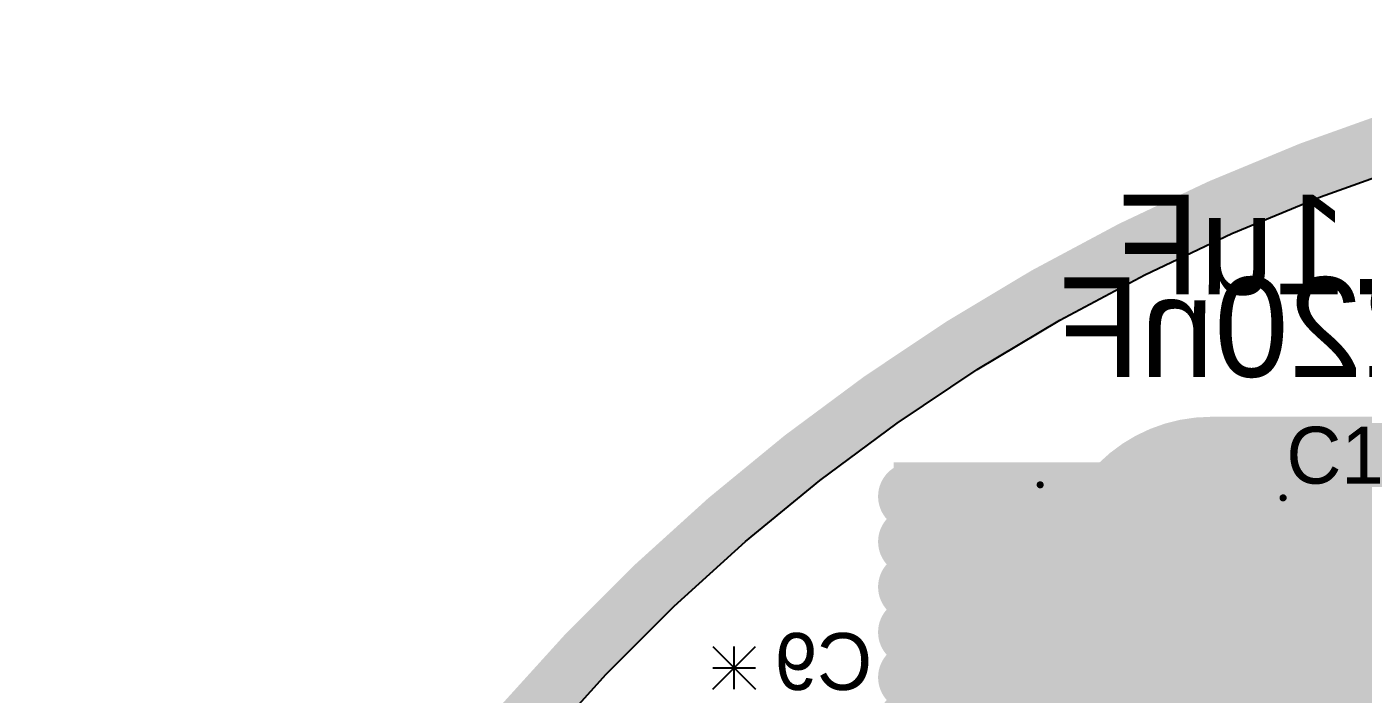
# Model space of a CAD drawing. Header units: millimetres. Extents: x 2.49 to 5.32, y 1.64 to 4.48.
# Drawn here: x 2.501 to 3.44, y 3.998 to 4.467 of the extents above; entities that cross this region are included whole.
import ezdxf

# ---------------------------------------------------------------- set-up
doc = ezdxf.new("R2010")
doc.units = ezdxf.units.MM
doc.header["$MEASUREMENT"] = 0
for name, color, linetype in [('BottomLayer', 5, 'Continuous'), ('BottomOverlay', 54, 'Continuous'), ('BottomPaste', 16, 'Continuous'), ('BottomSolder', 6, 'Continuous'), ('InternalPlane1', 76, 'Continuous'), ('InternalPlane2', 16, 'Continuous'), ('Mechanical2', 216, 'Continuous'), ('MultiLayer', 9, 'Continuous'), ('TopLayer', 1, 'Continuous'), ('TopOverlay', 2, 'Continuous'), ('TopPaste', 8, 'Continuous'), ('TopSolder', 216, 'Continuous'), ('ViaHoleLayer', 16, 'Continuous')]:
    doc.layers.add(name, color=color, linetype=linetype)

# ---------------------------------------------------------------- blocks, each defined once
blk = doc.blocks.new('VKME1451J221MV_11')
at = {"layer": 'TopLayer'}
for points in [[(-0.08858, 0.03248), (-0.26574, 0.03248), (-0.08858, -0.03248), (-0.26574, -0.03248)], [(0.26574, 0.03248), (0.08858, 0.03248), (0.26574, -0.03248), (0.08858, -0.03248)]]:
    blk.add_solid(points, dxfattribs=at)
at = {"layer": 'TopOverlay', "const_width": 0.005}
for points in [[(-0.1983, 0.038), (-0.1983, 0.2)], [(-0.1983, 0.2), (0.10309, 0.2)], [(0.10309, 0.2), (0.206, 0.09709)], [(0.206, 0.039), (0.206, 0.09709)], [(-0.20126, -0.199), (-0.20126, -0.039)], [(0.20056, -0.10453), (0.20056, -0.042)], [(0.23109, -0.081), (0.23109, -0.044)], [(0.21202, -0.062), (0.24902, -0.062)], [(0.10609, -0.199), (0.20056, -0.10453)], [(-0.20126, -0.199), (0.10609, -0.199)]]:
    blk.add_lwpolyline(points, dxfattribs=at)
at = {"layer": 'TopOverlay', "const_width": 0.0025}
for points in [[(-0.19955, 0.2, 1), (-0.19705, 0.2, 1)], [(-0.19955, 0.2, 1), (-0.19705, 0.2, 1)], [(0.10184, 0.2, 1), (0.10434, 0.2, 1)], [(0.10184, 0.2, 1), (0.10434, 0.2, 1)], [(0.20475, 0.09709, 1), (0.20725, 0.09709, 1)], [(0.20475, 0.09709, 1), (0.20725, 0.09709, 1)], [(-0.19955, 0.038, 1), (-0.19705, 0.038, 1)], [(0.20475, 0.039, 1), (0.20725, 0.039, 1)], [(-0.20251, -0.039, 1), (-0.20001, -0.039, 1)], [(0.19931, -0.042, 1), (0.20181, -0.042, 1)], [(0.22984, -0.044, 1), (0.23234, -0.044, 1)], [(0.21077, -0.062, 1), (0.21327, -0.062, 1)], [(0.24777, -0.062, 1), (0.25027, -0.062, 1)], [(0.22984, -0.081, 1), (0.23234, -0.081, 1)], [(0.19931, -0.10453, 1), (0.20181, -0.10453, 1)], [(0.19931, -0.10453, 1), (0.20181, -0.10453, 1)], [(-0.20251, -0.199, 1), (-0.20001, -0.199, 1)], [(-0.20251, -0.199, 1), (-0.20001, -0.199, 1)], [(0.10484, -0.199, 1), (0.10734, -0.199, 1)], [(0.10484, -0.199, 1), (0.10734, -0.199, 1)]]:
    blk.add_lwpolyline(points, format="xyb", close=True, dxfattribs=at)
at = {"layer": 'TopPaste'}
for points in [[(-0.08858, 0.03248), (-0.26574, 0.03248), (-0.08858, -0.03248), (-0.26574, -0.03248)], [(0.26574, 0.03248), (0.08858, 0.03248), (0.26574, -0.03248), (0.08858, -0.03248)]]:
    blk.add_solid(points, dxfattribs=at)
at = {"layer": 'TopSolder'}
for points in [[(-0.08458, 0.03648), (-0.26974, 0.03648), (-0.08458, -0.03648), (-0.26974, -0.03648)], [(0.26974, 0.03648), (0.08458, 0.03648), (0.26974, -0.03648), (0.08458, -0.03648)]]:
    blk.add_solid(points, dxfattribs=at)
blk = doc.blocks.new('TO_263_3_B_37')
at = {"layer": 'BottomLayer'}
for points in [[(-0.34776, 0.16344), (-0.27256, 0.16344), (-0.34776, 0.21207), (-0.27256, 0.21207)], [(-0.34781, -0.16398), (-0.07262, -0.16398), (-0.34781, 0.16398), (-0.07262, 0.16398)], [(0.1677, 0.07894), (0.25274, 0.07894), (0.1677, 0.12106), (0.25274, 0.12106)], [(0.1677, -0.02106), (0.25274, -0.02106), (0.1677, 0.02106), (0.25274, 0.02106)], [(0.1677, -0.12106), (0.25274, -0.12106), (0.1677, -0.07894), (0.25274, -0.07894)], [(-0.34776, -0.21256), (-0.27256, -0.21256), (-0.34776, -0.16393), (-0.27256, -0.16393)]]:
    blk.add_solid(points, dxfattribs=at)
at = {"layer": 'BottomOverlay', "const_width": 0.005}
for points in [[(-0.267, 0.19918), (0.061, 0.19918)], [(0.061, -0.2), (0.061, 0.19918)], [(-0.264, -0.2), (0.061, -0.2)]]:
    blk.add_lwpolyline(points, dxfattribs=at)
at = {"layer": 'BottomOverlay'}
for points, const_width in [([(-0.26825, 0.19918, 1), (-0.26575, 0.19918, 1)], 0.0025), ([(0.05975, 0.19918, 1), (0.06225, 0.19918, 1)], 0.0025), ([(0.05975, 0.19918, 1), (0.06225, 0.19918, 1)], 0.0025), ([(0.21731, 0.148, 1), (0.19469, 0.148, 1)], 0.01), ([(0.19219, 0.148, 1), (0.19719, 0.148, 1)], 0.005), ([(0.21481, 0.148, 1), (0.21981, 0.148, 1)], 0.005), ([(-0.26525, -0.2, 1), (-0.26275, -0.2, 1)], 0.0025), ([(0.05975, -0.2, 1), (0.06225, -0.2, 1)], 0.0025), ([(0.05975, -0.2, 1), (0.06225, -0.2, 1)], 0.0025)]:
    blk.add_lwpolyline(points, format="xyb", close=True, dxfattribs=dict(at, const_width=const_width))
at = {"layer": 'BottomPaste'}
for points in [[(-0.34781, -0.16398), (-0.07262, -0.16398), (-0.34781, 0.16398), (-0.07262, 0.16398)], [(0.1677, 0.07894), (0.25274, 0.07894), (0.1677, 0.12106), (0.25274, 0.12106)], [(0.1677, -0.02106), (0.25274, -0.02106), (0.1677, 0.02106), (0.25274, 0.02106)], [(0.1677, -0.12106), (0.25274, -0.12106), (0.1677, -0.07894), (0.25274, -0.07894)]]:
    blk.add_solid(points, dxfattribs=at)
at = {"layer": 'BottomSolder'}
for points in [[(-0.35181, -0.16798), (-0.06862, -0.16798), (-0.35181, 0.16798), (-0.06862, 0.16798)], [(0.1637, 0.07494), (0.25674, 0.07494), (0.1637, 0.12506), (0.25674, 0.12506)], [(0.1637, -0.02506), (0.25674, -0.02506), (0.1637, 0.02506), (0.25674, 0.02506)], [(0.1637, -0.12506), (0.25674, -0.12506), (0.1637, -0.07494), (0.25674, -0.07494)]]:
    blk.add_solid(points, dxfattribs=at)

msp = doc.modelspace()

# ---------------------------------------------------------------- linework, layer by layer
at = {"layer": 'BottomLayer'}
for points, const_width in [([(3.11709, 4.137, 1), (3.12891, 4.137, 1)], 0.01181), ([(3.14709, 4.137, 1), (3.15891, 4.137, 1)], 0.01181), ([(3.11675, 4.125, 1), (3.12925, 4.125, 1)], 0.0125), ([(3.14675, 4.126, 1), (3.15925, 4.126, 1)], 0.0125), ([(3.19675, 4.126, 1), (3.20925, 4.126, 1)], 0.0125), ([(3.11675, 4.10521, 1), (3.12925, 4.10521, 1)], 0.0125), ([(3.11675, 4.10521, 1), (3.12925, 4.10521, 1)], 0.0125), ([(3.11709, 4.10521, 1), (3.12891, 4.10521, 1)], 0.01181), ([(3.14675, 4.10521, 1), (3.15925, 4.10521, 1)], 0.0125), ([(3.14675, 4.10521, 1), (3.15925, 4.10521, 1)], 0.0125), ([(3.14709, 4.10521, 1), (3.15891, 4.10521, 1)], 0.01181), ([(3.11675, 4.07342, 1), (3.12925, 4.07342, 1)], 0.0125), ([(3.11675, 4.07342, 1), (3.12925, 4.07342, 1)], 0.0125), ([(3.14675, 4.07342, 1), (3.15925, 4.07342, 1)], 0.0125), ([(3.14675, 4.07342, 1), (3.15925, 4.07342, 1)], 0.0125), ([(3.11709, 4.07342, 1), (3.12891, 4.07342, 1)], 0.01181), ([(3.14709, 4.07342, 1), (3.15891, 4.07342, 1)], 0.01181), ([(3.11675, 4.04162, 1), (3.12925, 4.04162, 1)], 0.0125), ([(3.11675, 4.04162, 1), (3.12925, 4.04162, 1)], 0.0125), ([(3.11709, 4.04162, 1), (3.12891, 4.04162, 1)], 0.01181), ([(3.14675, 4.04162, 1), (3.15925, 4.04162, 1)], 0.0125), ([(3.14675, 4.04162, 1), (3.15925, 4.04162, 1)], 0.0125), ([(3.14709, 4.04162, 1), (3.15891, 4.04162, 1)], 0.01181), ([(3.14675, 4.017, 1), (3.15925, 4.017, 1)], 0.0125), ([(3.14675, 4.017, 1), (3.15925, 4.017, 1)], 0.0125), ([(3.14875, 4.017, 1), (3.16125, 4.017, 1)], 0.0125), ([(3.14875, 4.017, 1), (3.16125, 4.017, 1)], 0.0125), ([(3.19675, 4.017, 1), (3.20925, 4.017, 1)], 0.0125), ([(3.19675, 4.017, 1), (3.20925, 4.017, 1)], 0.0125), ([(3.19875, 4.017, 1), (3.21125, 4.017, 1)], 0.0125), ([(3.19875, 4.017, 1), (3.21125, 4.017, 1)], 0.0125), ([(3.11675, 4.016, 1), (3.12925, 4.016, 1)], 0.0125), ([(3.11675, 4.016, 1), (3.12925, 4.016, 1)], 0.0125), ([(3.11709, 4.00983, 1), (3.12891, 4.00983, 1)], 0.01181), ([(3.11875, 4.016, 1), (3.13125, 4.016, 1)], 0.0125), ([(3.11875, 4.016, 1), (3.13125, 4.016, 1)], 0.0125), ([(3.14709, 4.00983, 1), (3.15891, 4.00983, 1)], 0.01181)]:
    msp.add_lwpolyline(points, format="xyb", close=True, dxfattribs=dict(at, const_width=const_width))
at = {"layer": 'BottomLayer', "const_width": 0.025}
for points in [[(3.123, 4.10521), (3.123, 4.125)], [(3.153, 4.10521), (3.153, 4.126)], [(3.203, 4.017), (3.203, 4.126)], [(3.123, 4.07342), (3.123, 4.10521)], [(3.153, 4.07342), (3.153, 4.10521)], [(3.123, 4.04162), (3.123, 4.07342)], [(3.153, 4.04162), (3.153, 4.07342)], [(3.123, 4.016), (3.123, 4.04162)], [(3.153, 4.017), (3.153, 4.04162)], [(3.153, 4.017), (3.155, 4.017)], [(3.155, 3.957), (3.155, 4.017)], [(3.203, 4.017), (3.205, 4.017)], [(3.205, 3.957), (3.205, 4.017)], [(3.123, 4.016), (3.125, 4.016)], [(3.125, 3.956), (3.125, 4.016)]]:
    msp.add_lwpolyline(points, dxfattribs=at)
at = {"layer": 'BottomLayer'}
msp.add_solid([(3.11, 3.725), (3.504, 3.725), (3.11, 4.161), (3.504, 4.161)], dxfattribs=at)
at = {"layer": 'BottomOverlay'}
for p, q in [((2.983, 4.03149), (3.01299, 4.0015)), ((2.983, 4.0015), (3.01299, 4.03149)), ((2.998, 4.0015), (2.998, 4.03149)), ((2.983, 4.01649), (3.01299, 4.01649))]:
    msp.add_line(p, q, dxfattribs=at)
at = {"layer": 'BottomSolder', "const_width": 0.01581}
for points in [[(3.11509, 4.137, 1), (3.13091, 4.137, 1)], [(3.14509, 4.137, 1), (3.16091, 4.137, 1)], [(3.11509, 4.10521, 1), (3.13091, 4.10521, 1)], [(3.14509, 4.10521, 1), (3.16091, 4.10521, 1)], [(3.11509, 4.07342, 1), (3.13091, 4.07342, 1)], [(3.14509, 4.07342, 1), (3.16091, 4.07342, 1)], [(3.11509, 4.04162, 1), (3.13091, 4.04162, 1)], [(3.14509, 4.04162, 1), (3.16091, 4.04162, 1)], [(3.11509, 4.00983, 1), (3.13091, 4.00983, 1)], [(3.14509, 4.00983, 1), (3.16091, 4.00983, 1)]]:
    msp.add_lwpolyline(points, format="xyb", close=True, dxfattribs=at)
at = {"layer": 'InternalPlane1'}
for p, q in [((3.41008, 4.34762), (3.47376, 4.37041)), ((3.3476, 4.32174), (3.41008, 4.34762)), ((3.28646, 4.29282), (3.3476, 4.32174)), ((3.22681, 4.26094), (3.28646, 4.29282)), ((3.1688, 4.22617), (3.22681, 4.26094)), ((3.11256, 4.1886), (3.1688, 4.22617)), ((3.05824, 4.14831), (3.11256, 4.1886)), ((3.00596, 4.1054), (3.05824, 4.14831)), ((2.95584, 4.05998), (3.00596, 4.1054)), ((2.90802, 4.01216), (2.95584, 4.05998)), ((2.8626, 3.96204), (2.90802, 4.01216))]:
    msp.add_line(p, q, dxfattribs=at)
at = {"layer": 'InternalPlane1', "const_width": 0.04}
for points in [[(3.40285, 4.36638), (3.46745, 4.3895)], [(3.33945, 4.34012), (3.40285, 4.36638)], [(3.27742, 4.31078), (3.33945, 4.34012)], [(3.2169, 4.27843), (3.27742, 4.31078)], [(3.15804, 4.24315), (3.2169, 4.27843)], [(3.10099, 4.20503), (3.15804, 4.24315)], [(3.04587, 4.16415), (3.10099, 4.20503)], [(2.99283, 4.12062), (3.04587, 4.16415)], [(2.94198, 4.07454), (2.99283, 4.12062)], [(2.89346, 4.02602), (2.94198, 4.07454)], [(2.84738, 3.97517), (2.89346, 4.02602)]]:
    msp.add_lwpolyline(points, dxfattribs=at)
at = {"layer": 'InternalPlane1'}
for points, const_width in [([(3.39285, 4.36638, 1), (3.41285, 4.36638, 1)], 0.02), ([(3.39285, 4.36638, 1), (3.41285, 4.36638, 1)], 0.02), ([(3.32945, 4.34012, 1), (3.34945, 4.34012, 1)], 0.02), ([(3.32945, 4.34012, 1), (3.34945, 4.34012, 1)], 0.02), ([(3.26742, 4.31078, 1), (3.28742, 4.31078, 1)], 0.02), ([(3.26742, 4.31078, 1), (3.28742, 4.31078, 1)], 0.02), ([(3.2069, 4.27843, 1), (3.2269, 4.27843, 1)], 0.02), ([(3.2069, 4.27843, 1), (3.2269, 4.27843, 1)], 0.02), ([(3.14804, 4.24315, 1), (3.16804, 4.24315, 1)], 0.02), ([(3.14804, 4.24315, 1), (3.16804, 4.24315, 1)], 0.02), ([(3.09099, 4.20503, 1), (3.11099, 4.20503, 1)], 0.02), ([(3.09099, 4.20503, 1), (3.11099, 4.20503, 1)], 0.02), ([(3.03587, 4.16415, 1), (3.05587, 4.16415, 1)], 0.02), ([(3.03587, 4.16415, 1), (3.05587, 4.16415, 1)], 0.02), ([(3.11105, 4.137, 1), (3.13495, 4.137, 1)], 0.02391), ([(3.14105, 4.137, 1), (3.16495, 4.137, 1)], 0.02391), ([(2.98283, 4.12062, 1), (3.00283, 4.12062, 1)], 0.02), ([(2.98283, 4.12062, 1), (3.00283, 4.12062, 1)], 0.02), ([(3.11105, 4.10521, 1), (3.13495, 4.10521, 1)], 0.02391), ([(3.14105, 4.10521, 1), (3.16495, 4.10521, 1)], 0.02391), ([(3.11105, 4.07342, 1), (3.13495, 4.07342, 1)], 0.02391), ([(3.14105, 4.07342, 1), (3.16495, 4.07342, 1)], 0.02391), ([(2.93198, 4.07454, 1), (2.95198, 4.07454, 1)], 0.02), ([(2.93198, 4.07454, 1), (2.95198, 4.07454, 1)], 0.02), ([(3.11105, 4.04162, 1), (3.13495, 4.04162, 1)], 0.02391), ([(3.14105, 4.04162, 1), (3.16495, 4.04162, 1)], 0.02391), ([(2.88346, 4.02602, 1), (2.90346, 4.02602, 1)], 0.02), ([(2.88346, 4.02602, 1), (2.90346, 4.02602, 1)], 0.02), ([(3.11105, 4.00983, 1), (3.13495, 4.00983, 1)], 0.02391), ([(3.14105, 4.00983, 1), (3.16495, 4.00983, 1)], 0.02391), ([(3.11105, 3.97804, 1), (3.13495, 3.97804, 1)], 0.02391), ([(3.14105, 3.97804, 1), (3.16495, 3.97804, 1)], 0.02391)]:
    msp.add_lwpolyline(points, format="xyb", close=True, dxfattribs=dict(at, const_width=const_width))
at = {"layer": 'InternalPlane2'}
for p, q in [((3.41008, 4.34762), (3.47376, 4.37041)), ((3.3476, 4.32174), (3.41008, 4.34762)), ((3.28646, 4.29282), (3.3476, 4.32174)), ((3.22681, 4.26094), (3.28646, 4.29282)), ((3.1688, 4.22617), (3.22681, 4.26094)), ((3.11256, 4.1886), (3.1688, 4.22617)), ((3.05824, 4.14831), (3.11256, 4.1886)), ((3.00596, 4.1054), (3.05824, 4.14831)), ((2.95584, 4.05998), (3.00596, 4.1054)), ((2.90802, 4.01216), (2.95584, 4.05998)), ((2.8626, 3.96204), (2.90802, 4.01216))]:
    msp.add_line(p, q, dxfattribs=at)
at = {"layer": 'InternalPlane2', "const_width": 0.04}
for points in [[(3.40285, 4.36638), (3.46745, 4.3895)], [(3.33945, 4.34012), (3.40285, 4.36638)], [(3.27742, 4.31078), (3.33945, 4.34012)], [(3.2169, 4.27843), (3.27742, 4.31078)], [(3.15804, 4.24315), (3.2169, 4.27843)], [(3.10099, 4.20503), (3.15804, 4.24315)], [(3.04587, 4.16415), (3.10099, 4.20503)], [(2.99283, 4.12062), (3.04587, 4.16415)], [(2.94198, 4.07454), (2.99283, 4.12062)], [(2.89346, 4.02602), (2.94198, 4.07454)], [(2.84738, 3.97517), (2.89346, 4.02602)]]:
    msp.add_lwpolyline(points, dxfattribs=at)
at = {"layer": 'InternalPlane2', "const_width": 0.02}
for points in [[(3.39285, 4.36638, 1), (3.41285, 4.36638, 1)], [(3.39285, 4.36638, 1), (3.41285, 4.36638, 1)], [(3.32945, 4.34012, 1), (3.34945, 4.34012, 1)], [(3.32945, 4.34012, 1), (3.34945, 4.34012, 1)], [(3.26742, 4.31078, 1), (3.28742, 4.31078, 1)], [(3.26742, 4.31078, 1), (3.28742, 4.31078, 1)], [(3.2069, 4.27843, 1), (3.2269, 4.27843, 1)], [(3.2069, 4.27843, 1), (3.2269, 4.27843, 1)], [(3.14804, 4.24315, 1), (3.16804, 4.24315, 1)], [(3.14804, 4.24315, 1), (3.16804, 4.24315, 1)], [(3.09099, 4.20503, 1), (3.11099, 4.20503, 1)], [(3.09099, 4.20503, 1), (3.11099, 4.20503, 1)], [(3.03587, 4.16415, 1), (3.05587, 4.16415, 1)], [(3.03587, 4.16415, 1), (3.05587, 4.16415, 1)], [(2.98283, 4.12062, 1), (3.00283, 4.12062, 1)], [(2.98283, 4.12062, 1), (3.00283, 4.12062, 1)], [(2.93198, 4.07454, 1), (2.95198, 4.07454, 1)], [(2.93198, 4.07454, 1), (2.95198, 4.07454, 1)], [(2.88346, 4.02602, 1), (2.90346, 4.02602, 1)], [(2.88346, 4.02602, 1), (2.90346, 4.02602, 1)]]:
    msp.add_lwpolyline(points, format="xyb", close=True, dxfattribs=at)
at = {"layer": 'Mechanical2', "const_width": 0.015}
msp.add_lwpolyline([(5.30364, 3.062, 1), (2.50836, 3.062, 1)], format="xyb", close=True, dxfattribs=at)
at = {"layer": 'MultiLayer', "const_width": 0.01181}
for points in [[(3.11709, 4.137, 1), (3.12891, 4.137, 1)], [(3.14709, 4.137, 1), (3.15891, 4.137, 1)], [(3.11709, 4.10521, 1), (3.12891, 4.10521, 1)], [(3.14709, 4.10521, 1), (3.15891, 4.10521, 1)], [(3.11709, 4.07342, 1), (3.12891, 4.07342, 1)], [(3.14709, 4.07342, 1), (3.15891, 4.07342, 1)], [(3.11709, 4.04162, 1), (3.12891, 4.04162, 1)], [(3.14709, 4.04162, 1), (3.15891, 4.04162, 1)], [(3.11709, 4.00983, 1), (3.12891, 4.00983, 1)], [(3.14709, 4.00983, 1), (3.15891, 4.00983, 1)]]:
    msp.add_lwpolyline(points, format="xyb", close=True, dxfattribs=at)
at = {"layer": 'TopLayer', "const_width": 0.04}
for points in [[(3.268, 4.146, -0.198912), (3.33318, 4.173)], [(3.247, 4.0953, -0.198912), (3.268, 4.146)]]:
    msp.add_lwpolyline(points, format="xyb", dxfattribs=at)
for points in [[(3.33318, 4.173), (4.64464, 4.173)], [(3.247, 3.75242), (3.247, 4.0953)]]:
    msp.add_lwpolyline(points, dxfattribs=at)
at = {"layer": 'TopLayer'}
for points, const_width in [([(3.32318, 4.173, 1), (3.34318, 4.173, 1)], 0.02), ([(3.32318, 4.173, 1), (3.34318, 4.173, 1)], 0.02), ([(3.258, 4.146, 1), (3.278, 4.146, 1)], 0.02), ([(3.258, 4.146, 1), (3.278, 4.146, 1)], 0.02), ([(3.11709, 4.137, 1), (3.12891, 4.137, 1)], 0.01181), ([(3.14709, 4.137, 1), (3.15891, 4.137, 1)], 0.01181), ([(3.11709, 4.10521, 1), (3.12891, 4.10521, 1)], 0.01181), ([(3.14709, 4.10521, 1), (3.15891, 4.10521, 1)], 0.01181), ([(3.237, 4.0953, 1), (3.257, 4.0953, 1)], 0.02), ([(3.237, 4.0953, 1), (3.257, 4.0953, 1)], 0.02), ([(3.11709, 4.07342, 1), (3.12891, 4.07342, 1)], 0.01181), ([(3.14709, 4.07342, 1), (3.15891, 4.07342, 1)], 0.01181), ([(3.11709, 4.04162, 1), (3.12891, 4.04162, 1)], 0.01181), ([(3.14709, 4.04162, 1), (3.15891, 4.04162, 1)], 0.01181), ([(3.11709, 4.00983, 1), (3.12891, 4.00983, 1)], 0.01181), ([(3.14709, 4.00983, 1), (3.15891, 4.00983, 1)], 0.01181)]:
    msp.add_lwpolyline(points, format="xyb", close=True, dxfattribs=dict(at, const_width=const_width))
at = {"layer": 'TopSolder', "const_width": 0.01581}
for points in [[(3.11509, 4.137, 1), (3.13091, 4.137, 1)], [(3.14509, 4.137, 1), (3.16091, 4.137, 1)], [(3.11509, 4.10521, 1), (3.13091, 4.10521, 1)], [(3.14509, 4.10521, 1), (3.16091, 4.10521, 1)], [(3.11509, 4.07342, 1), (3.13091, 4.07342, 1)], [(3.14509, 4.07342, 1), (3.16091, 4.07342, 1)], [(3.11509, 4.04162, 1), (3.13091, 4.04162, 1)], [(3.14509, 4.04162, 1), (3.16091, 4.04162, 1)], [(3.11509, 4.00983, 1), (3.13091, 4.00983, 1)], [(3.14509, 4.00983, 1), (3.16091, 4.00983, 1)]]:
    msp.add_lwpolyline(points, format="xyb", close=True, dxfattribs=at)
at = {"layer": 'ViaHoleLayer', "const_width": 0.00591}
for points in [[(3.12005, 4.137, 1), (3.12595, 4.137, 1)], [(3.15005, 4.137, 1), (3.15595, 4.137, 1)], [(3.12005, 4.10521, 1), (3.12595, 4.10521, 1)], [(3.15005, 4.10521, 1), (3.15595, 4.10521, 1)], [(3.12005, 4.07342, 1), (3.12595, 4.07342, 1)], [(3.15005, 4.07342, 1), (3.15595, 4.07342, 1)], [(3.12005, 4.04162, 1), (3.12595, 4.04162, 1)], [(3.15005, 4.04162, 1), (3.15595, 4.04162, 1)], [(3.12005, 4.00983, 1), (3.12595, 4.00983, 1)], [(3.15005, 4.00983, 1), (3.15595, 4.00983, 1)]]:
    msp.add_lwpolyline(points, format="xyb", close=True, dxfattribs=at)

# ---------------------------------------------------------------- block references
at = {"rotation": 360}
for name, p in [('TO_263_3_B_37', (3.48, 3.946)), ('VKME1451J221MV_11', (3.582, 3.936))]:
    msp.add_blockref(name, p, dxfattribs=at)

# ---------------------------------------------------------------- texts
at = {"layer": 'BottomOverlay', "text_generation_flag": 2}
for s, p in [('* >> 0.1uF', (3.705, 4.27906)), ('# >> 220nF', (3.705, 4.22106))]:
    msp.add_text(s, height=0.07, rotation=360, dxfattribs=at).set_placement(p)
msp.add_text('C9', height=0.04, dxfattribs=at).set_placement((3.095, 4.001))
at = {"layer": 'TopOverlay'}
msp.add_text('C1', height=0.04, dxfattribs=at).set_placement((3.386, 4.146))

doc.saveas('drawing.dxf')
